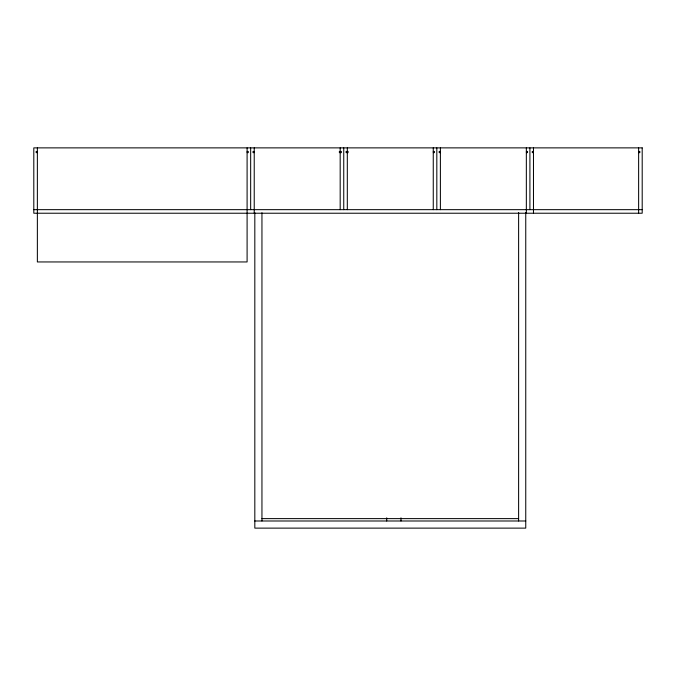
<?xml version="1.0" encoding="UTF-8"?>
<svg xmlns="http://www.w3.org/2000/svg" width="676" height="676" viewBox="0 0 676 676"><rect width="100%" height="100%" fill="white"/><g stroke="black" fill="none" stroke-linecap="round" stroke-linejoin="round"><path stroke-width="1.01" d="M37.366 151.441L36.174 151.441L36.174 152.624L37.366 152.624M247.095 151.441L248.286 151.441L248.286 152.624L247.095 152.624M254.227 151.441L253.035 151.441L253.035 152.624L254.227 152.624M339.267 151.441L341.363 151.441L341.363 152.624L339.267 152.624M348.225 151.441L346.12 151.441L346.12 152.624L348.225 152.624M433.257 151.441L434.448 151.441L434.448 152.624L433.257 152.624M440.389 151.441L439.206 151.441L439.206 152.624L440.389 152.624M526.342 151.441L527.533 151.441L527.533 152.624L526.342 152.624M533.474 151.441L532.282 151.441L532.282 152.624L533.474 152.624M638.634 151.441L639.826 151.441L639.826 152.632L638.634 152.632M33.8 209.661L642.2 209.67M261.95 518.619L518.619 518.619M254.818 520.993L525.751 520.993M638.634 147.875L638.634 213.227M533.474 147.875L533.474 213.227M529.908 147.875L529.908 209.67M526.342 147.875L526.342 213.227M525.751 212.568L525.751 528.125L254.818 528.125L254.818 212.568M518.619 212.568L518.619 520.993M440.389 147.875L440.389 209.661M436.823 147.875L436.823 209.661M433.257 147.875L433.257 209.661M400.978 517.833L400.978 520.993M386.723 517.833L386.723 520.993M347.312 147.875L347.312 209.661M343.746 147.875L343.746 209.661M340.18 147.875L340.18 209.661M261.95 212.763L261.95 520.993M254.227 147.875L254.227 213.227M250.661 147.875L250.661 209.661M247.095 147.875L247.095 261.95L37.366 261.95L37.366 147.875M642.2 147.875L33.8 147.875L33.8 213.227L642.2 213.227L642.2 147.875"/></g></svg>
